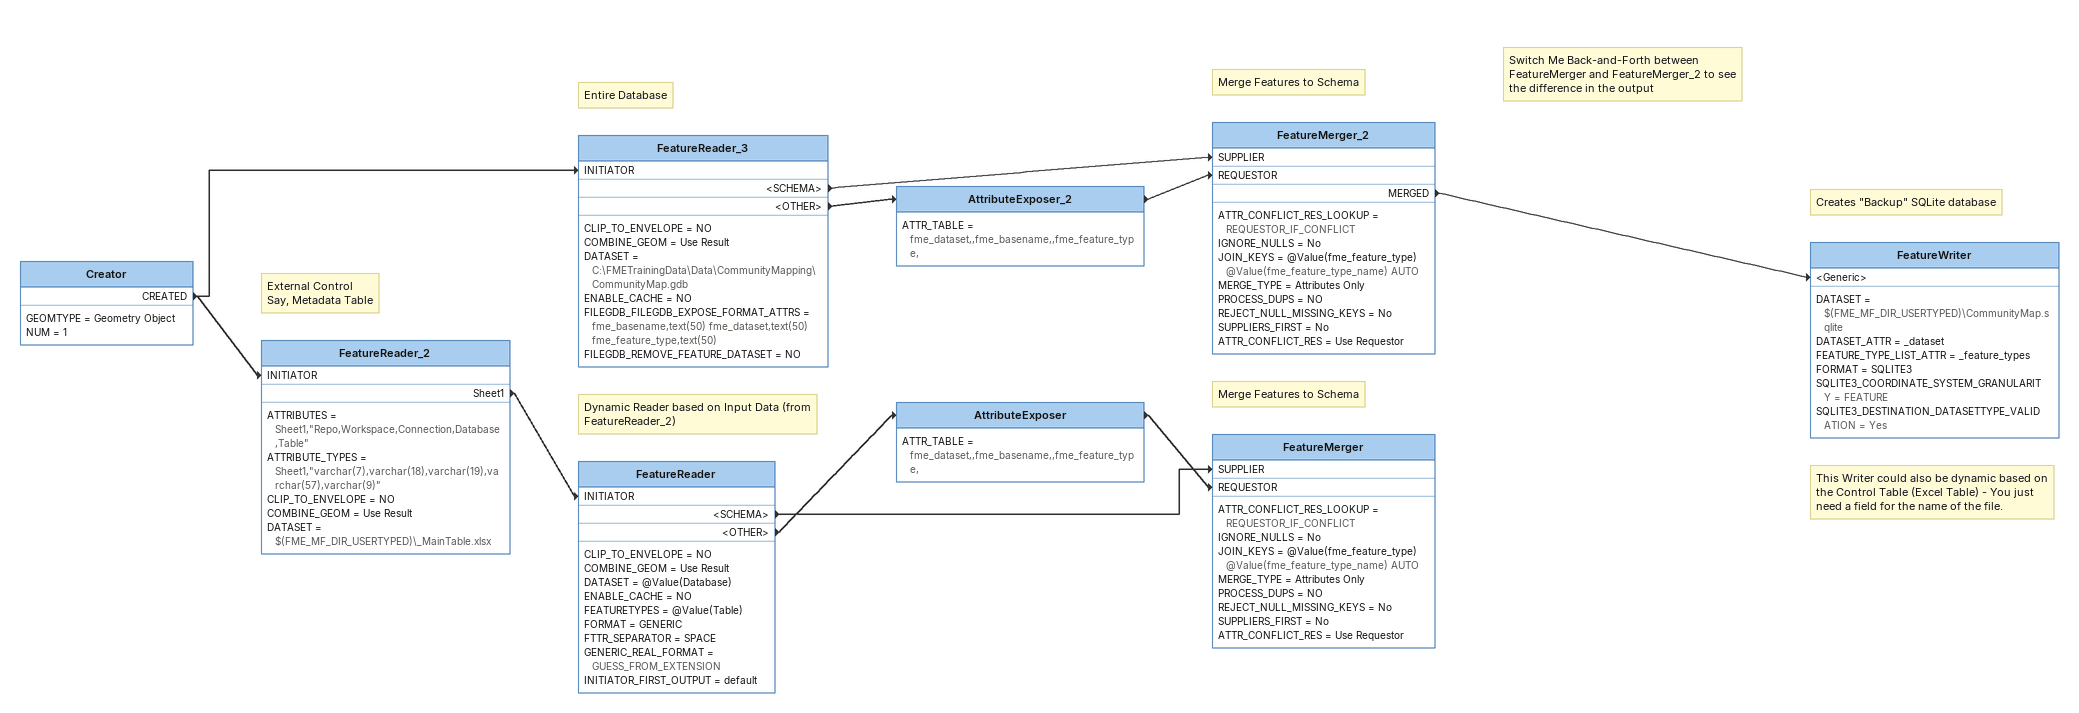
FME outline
Creator
    GEOMTYPE = Geometry Object
    NUM = 1
    CREATED -> FeatureReader_2 [INITIATOR]
    CREATED -> FeatureReader_3 [INITIATOR]
Note: Entire Database
FeatureReader_3
    CLIP_TO_ENVELOPE = NO
    COMBINE_GEOM = Use Result
    DATASET = C:\FMETrainingData\Data\CommunityMapping\CommunityMap.gdb
    ENABLE_CACHE = NO
    FILEGDB_FILEGDB_EXPOSE_FORMAT_ATTRS = fme_basename,text(50) fme_dataset,text(50) fme_feature_type,text(50)
    FILEGDB_REMOVE_FEATURE_DATASET = NO
    <SCHEMA> -> FeatureMerger_2 [SUPPLIER]
    <OTHER> -> AttributeExposer_2
AttributeExposer_2
    ATTR_TABLE = fme_dataset,,fme_basename,,fme_feature_type,
    -> FeatureMerger_2 [REQUESTOR]
Note: Merge Features to Schema
Note: Switch Me Back-and-Forth between FeatureMerger and FeatureMerger_2 to see the difference in the output
FeatureMerger_2
    ATTR_CONFLICT_RES_LOOKUP = REQUESTOR_IF_CONFLICT
    IGNORE_NULLS = No
    JOIN_KEYS = @Value(fme_feature_type) @Value(fme_feature_type_name) AUTO
    MERGE_TYPE = Attributes Only
    PROCESS_DUPS = NO
    REJECT_NULL_MISSING_KEYS = No
    SUPPLIERS_FIRST = No
    ATTR_CONFLICT_RES = Use Requestor
    MERGED -> FeatureWriter [<Generic>]
Note: This Writer could also be dynamic based on the Control Table (Excel Table) - You just need a field for the name of the file.
Note: Creates "Backup" SQLite database
FeatureWriter
    DATASET = $(FME_MF_DIR_USERTYPED)\CommunityMap.sqlite
    DATASET_ATTR = _dataset
    FEATURE_TYPE_LIST_ATTR = _feature_types
    FORMAT = SQLITE3
    SQLITE3_COORDINATE_SYSTEM_GRANULARITY = FEATURE
    SQLITE3_DESTINATION_DATASETTYPE_VALIDATION = Yes
Note: External Control / Say, Metadata Table
FeatureReader_2
    ATTRIBUTES = Sheet1,"Repo,Workspace,Connection,Database,Table"
    ATTRIBUTE_TYPES = Sheet1,"varchar(7),varchar(18),varchar(19),varchar(57),varchar(9)"
    CLIP_TO_ENVELOPE = NO
    COMBINE_GEOM = Use Result
    DATASET = $(FME_MF_DIR_USERTYPED)\_MainTable.xlsx
    Sheet1 -> FeatureReader [INITIATOR]
Note: Dynamic Reader based on Input Data (from FeatureReader_2)
FeatureReader
    CLIP_TO_ENVELOPE = NO
    COMBINE_GEOM = Use Result
    DATASET = @Value(Database)
    ENABLE_CACHE = NO
    FEATURETYPES = @Value(Table)
    FORMAT = GENERIC
    FTTR_SEPARATOR = SPACE
    GENERIC_REAL_FORMAT = GUESS_FROM_EXTENSION
    INITIATOR_FIRST_OUTPUT = default
    <SCHEMA> -> FeatureMerger [SUPPLIER]
    <OTHER> -> AttributeExposer
AttributeExposer
    ATTR_TABLE = fme_dataset,,fme_basename,,fme_feature_type,
    -> FeatureMerger [REQUESTOR]
Note: Merge Features to Schema
FeatureMerger
    ATTR_CONFLICT_RES_LOOKUP = REQUESTOR_IF_CONFLICT
    IGNORE_NULLS = No
    JOIN_KEYS = @Value(fme_feature_type) @Value(fme_feature_type_name) AUTO
    MERGE_TYPE = Attributes Only
    PROCESS_DUPS = NO
    REJECT_NULL_MISSING_KEYS = No
    SUPPLIERS_FIRST = No
    ATTR_CONFLICT_RES = Use Requestor
